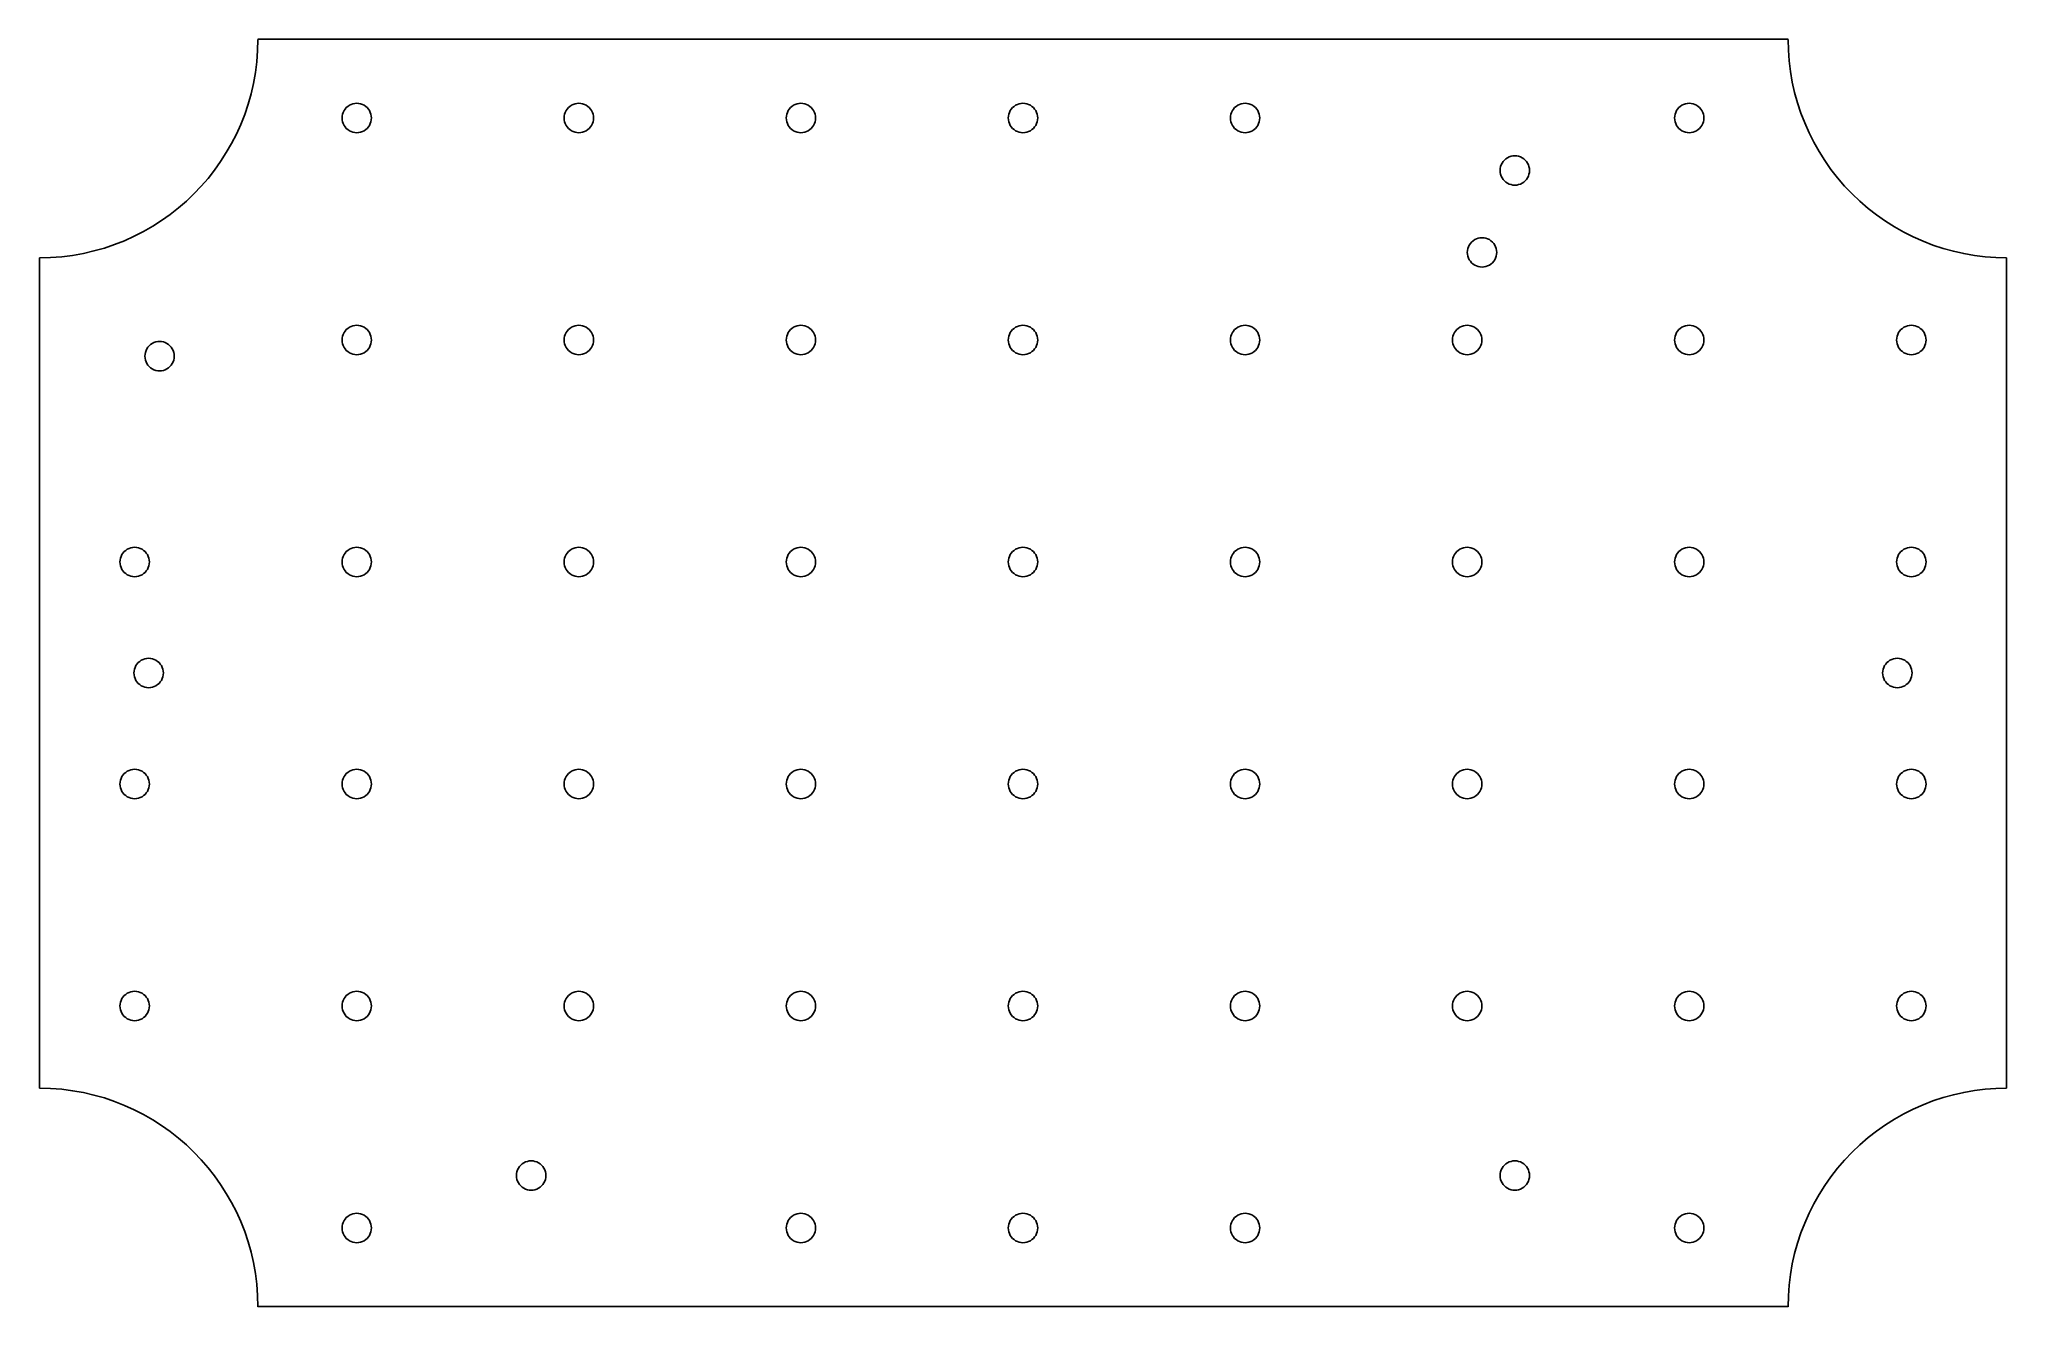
# Model space of a CAD drawing. Extents: x 13 to 193, y -119 to -3.
import ezdxf

# ---------------------------------------------------------------- set-up
doc = ezdxf.new("R2010")
doc.units = 0
doc.layers.get('0').update_dxf_attribs({"linetype": 'CONTINUOUS'})

msp = doc.modelspace()

# ---------------------------------------------------------------- linework, layer by layer
at = {"color": 7}
for points in [[(32.922525, -2.940946), (172.686014, -2.940946)], [(12.955586, -22.907884), (12.955586, -98.780219)], [(192.652953, -22.907884), (192.652953, -98.780219)], [(172.686014, -118.747157), (32.922525, -118.747157)]]:
    msp.add_lwpolyline(points, dxfattribs=at)
for points in [[(43.289254, -10.129026)], [(63.574962, -10.129026), (63.574962, -10.129026)], [(83.860671, -10.129026), (83.860671, -10.129026)], [(104.146379, -10.129026), (104.146379, -10.129026)], [(124.432088, -10.129026), (124.432088, -10.129026)], [(165.003504, -10.129026), (165.003504, -10.129026)], [(149.070086, -14.922005), (149.070086, -14.922005)], [(146.075426, -22.408656), (146.075426, -22.408656)], [(43.289254, -30.416005)], [(63.574962, -30.416005)], [(83.860671, -30.416005)], [(104.146379, -30.416005)], [(124.432088, -30.416005)], [(144.717796, -30.416005)], [(165.003504, -30.416005)], [(185.289203, -30.416005)], [(25.279386, -31.893015)], [(23.003546, -50.700441)], [(43.289254, -50.700441)], [(63.574962, -50.700441)], [(83.860671, -50.700441)], [(104.146379, -50.700441)], [(124.432088, -50.700441)], [(144.717796, -50.700441)], [(165.003504, -50.700441)], [(185.289203, -50.700441)], [(24.281166, -60.84393)], [(184.011583, -60.84393)], [(23.003546, -70.987419)], [(43.289254, -70.987419)], [(63.574962, -70.987419)], [(83.860671, -70.987419)], [(104.146379, -70.987419)], [(124.432088, -70.987419)], [(144.717796, -70.987419)], [(165.003504, -70.987419)], [(185.289203, -70.987419)], [(23.003546, -91.271863)], [(43.289254, -91.271863)], [(63.574962, -91.271863)], [(83.860671, -91.271863)], [(104.146379, -91.271863)], [(124.432088, -91.271863)], [(144.717796, -91.271863)], [(165.003504, -91.271863)], [(185.289203, -91.271863)], [(59.222673, -106.765861)], [(149.070086, -106.765861)], [(43.289254, -111.558841)], [(83.860671, -111.558841)], [(104.146379, -111.558841)], [(124.432088, -111.558841)], [(165.003504, -111.558841)]]:
    msp.add_lwpolyline(points, close=True, dxfattribs=at)
for points in [[(12.957105, -22.909316), (23.984199, -22.909316), (32.923424, -13.970091), (32.923424, -2.942997)], [(172.687655, -2.942997), (172.687655, -8.238394), (174.791243, -13.316906), (178.535654, -17.061317)], [(40.604776, -10.129026), (40.604776, -9.64949), (40.860605, -9.206381), (41.275895, -8.966613)], [(41.275895, -8.966613), (41.691185, -8.726846), (42.202844, -8.726846), (42.618134, -8.966613)], [(42.618134, -8.966613), (43.033425, -9.206381), (43.289254, -9.64949), (43.289254, -10.129026)], [(60.890484, -10.129026), (60.890484, -9.64949), (61.146313, -9.206381), (61.561604, -8.966613)], [(60.890484, -10.129026), (60.890484, -9.64949), (61.146313, -9.206381), (61.561604, -8.966613)], [(61.561604, -8.966613), (61.976894, -8.726846), (62.488552, -8.726846), (62.903843, -8.966613)], [(61.561604, -8.966613), (61.976894, -8.726846), (62.488552, -8.726846), (62.903843, -8.966613)], [(62.903843, -8.966613), (63.319133, -9.206381), (63.574962, -9.64949), (63.574962, -10.129026)], [(62.903843, -8.966613), (63.319133, -9.206381), (63.574962, -9.64949), (63.574962, -10.129026)], [(81.176192, -10.129026), (81.176192, -9.64949), (81.432022, -9.206381), (81.847312, -8.966613)], [(81.176192, -10.129026), (81.176192, -9.64949), (81.432022, -9.206381), (81.847312, -8.966613)], [(81.847312, -8.966613), (82.262602, -8.726846), (82.774261, -8.726846), (83.189551, -8.966613)], [(81.847312, -8.966613), (82.262602, -8.726846), (82.774261, -8.726846), (83.189551, -8.966613)], [(83.189551, -8.966613), (83.604841, -9.206381), (83.860671, -9.64949), (83.860671, -10.129026)], [(83.189551, -8.966613), (83.604841, -9.206381), (83.860671, -9.64949), (83.860671, -10.129026)], [(101.461901, -10.129026), (101.461901, -9.64949), (101.71773, -9.206381), (102.13302, -8.966613)], [(101.461901, -10.129026), (101.461901, -9.64949), (101.71773, -9.206381), (102.13302, -8.966613)], [(102.13302, -8.966613), (102.548311, -8.726846), (103.059969, -8.726846), (103.47526, -8.966613)], [(102.13302, -8.966613), (102.548311, -8.726846), (103.059969, -8.726846), (103.47526, -8.966613)], [(103.47526, -8.966613), (103.89055, -9.206381), (104.146379, -9.64949), (104.146379, -10.129026)], [(103.47526, -8.966613), (103.89055, -9.206381), (104.146379, -9.64949), (104.146379, -10.129026)], [(121.747609, -10.129026), (121.747609, -9.64949), (122.003439, -9.206381), (122.418729, -8.966613)], [(121.747609, -10.129026), (121.747609, -9.64949), (122.003439, -9.206381), (122.418729, -8.966613)], [(122.418729, -8.966613), (122.834019, -8.726846), (123.345678, -8.726846), (123.760968, -8.966613)], [(122.418729, -8.966613), (122.834019, -8.726846), (123.345678, -8.726846), (123.760968, -8.966613)], [(123.760968, -8.966613), (124.176258, -9.206381), (124.432088, -9.64949), (124.432088, -10.129026)], [(123.760968, -8.966613), (124.176258, -9.206381), (124.432088, -9.64949), (124.432088, -10.129026)], [(162.319026, -10.129026), (162.319026, -9.64949), (162.574855, -9.206381), (162.990146, -8.966613)], [(162.319026, -10.129026), (162.319026, -9.64949), (162.574855, -9.206381), (162.990146, -8.966613)], [(162.990146, -8.966613), (163.405436, -8.726846), (163.917095, -8.726846), (164.332385, -8.966613)], [(162.990146, -8.966613), (163.405436, -8.726846), (163.917095, -8.726846), (164.332385, -8.966613)], [(164.332385, -8.966613), (164.747675, -9.206381), (165.003504, -9.64949), (165.003504, -10.129026)], [(164.332385, -8.966613), (164.747675, -9.206381), (165.003504, -9.64949), (165.003504, -10.129026)], [(41.275895, -11.291438), (40.860605, -11.05167), (40.604776, -10.608561), (40.604776, -10.129026)], [(43.289254, -10.129026), (43.289254, -10.608561), (43.033425, -11.05167), (42.618134, -11.291438)], [(61.561604, -11.291438), (61.146313, -11.05167), (60.890484, -10.608561), (60.890484, -10.129026)], [(61.561604, -11.291438), (61.146313, -11.05167), (60.890484, -10.608561), (60.890484, -10.129026)], [(63.574962, -10.129026), (63.574962, -10.608561), (63.319133, -11.05167), (62.903843, -11.291438)], [(63.574962, -10.129026), (63.574962, -10.608561), (63.319133, -11.05167), (62.903843, -11.291438)], [(81.847312, -11.291438), (81.432022, -11.05167), (81.176192, -10.608561), (81.176192, -10.129026)], [(81.847312, -11.291438), (81.432022, -11.05167), (81.176192, -10.608561), (81.176192, -10.129026)], [(83.860671, -10.129026), (83.860671, -10.608561), (83.604841, -11.05167), (83.189551, -11.291438)], [(83.860671, -10.129026), (83.860671, -10.608561), (83.604841, -11.05167), (83.189551, -11.291438)], [(102.13302, -11.291438), (101.71773, -11.05167), (101.461901, -10.608561), (101.461901, -10.129026)], [(102.13302, -11.291438), (101.71773, -11.05167), (101.461901, -10.608561), (101.461901, -10.129026)], [(104.146379, -10.129026), (104.146379, -10.608561), (103.89055, -11.05167), (103.47526, -11.291438)], [(104.146379, -10.129026), (104.146379, -10.608561), (103.89055, -11.05167), (103.47526, -11.291438)], [(122.418729, -11.291438), (122.003439, -11.05167), (121.747609, -10.608561), (121.747609, -10.129026)], [(122.418729, -11.291438), (122.003439, -11.05167), (121.747609, -10.608561), (121.747609, -10.129026)], [(124.432088, -10.129026), (124.432088, -10.608561), (124.176258, -11.05167), (123.760968, -11.291438)], [(124.432088, -10.129026), (124.432088, -10.608561), (124.176258, -11.05167), (123.760968, -11.291438)], [(162.990146, -11.291438), (162.574855, -11.05167), (162.319026, -10.608561), (162.319026, -10.129026)], [(162.990146, -11.291438), (162.574855, -11.05167), (162.319026, -10.608561), (162.319026, -10.129026)], [(165.003504, -10.129026), (165.003504, -10.608561), (164.747675, -11.05167), (164.332385, -11.291438)], [(165.003504, -10.129026), (165.003504, -10.608561), (164.747675, -11.05167), (164.332385, -11.291438)], [(42.618134, -11.291438), (42.202844, -11.531206), (41.691185, -11.531206), (41.275895, -11.291438)], [(62.903843, -11.291438), (62.488552, -11.531206), (61.976894, -11.531206), (61.561604, -11.291438)], [(62.903843, -11.291438), (62.488552, -11.531206), (61.976894, -11.531206), (61.561604, -11.291438)], [(83.189551, -11.291438), (82.774261, -11.531206), (82.262602, -11.531206), (81.847312, -11.291438)], [(83.189551, -11.291438), (82.774261, -11.531206), (82.262602, -11.531206), (81.847312, -11.291438)], [(103.47526, -11.291438), (103.059969, -11.531206), (102.548311, -11.531206), (102.13302, -11.291438)], [(103.47526, -11.291438), (103.059969, -11.531206), (102.548311, -11.531206), (102.13302, -11.291438)], [(123.760968, -11.291438), (123.345678, -11.531206), (122.834019, -11.531206), (122.418729, -11.291438)], [(123.760968, -11.291438), (123.345678, -11.531206), (122.834019, -11.531206), (122.418729, -11.291438)], [(164.332385, -11.291438), (163.917095, -11.531206), (163.405436, -11.531206), (162.990146, -11.291438)], [(164.332385, -11.291438), (163.917095, -11.531206), (163.405436, -11.531206), (162.990146, -11.291438)], [(146.385607, -14.922005), (146.385607, -14.44247), (146.641437, -13.999361), (147.056727, -13.759593)], [(146.385607, -14.922005), (146.385607, -14.44247), (146.641437, -13.999361), (147.056727, -13.759593)], [(147.056727, -13.759593), (147.472017, -13.519825), (147.983676, -13.519825), (148.398966, -13.759593)], [(147.056727, -13.759593), (147.472017, -13.519825), (147.983676, -13.519825), (148.398966, -13.759593)], [(148.398966, -13.759593), (148.814256, -13.999361), (149.070086, -14.44247), (149.070086, -14.922005)], [(148.398966, -13.759593), (148.814256, -13.999361), (149.070086, -14.44247), (149.070086, -14.922005)], [(147.056727, -16.084418), (146.641437, -15.84465), (146.385607, -15.401541), (146.385607, -14.922005)], [(147.056727, -16.084418), (146.641437, -15.84465), (146.385607, -15.401541), (146.385607, -14.922005)], [(148.398966, -16.084418), (147.983676, -16.324185), (147.472017, -16.324185), (147.056727, -16.084418)], [(148.398966, -16.084418), (147.983676, -16.324185), (147.472017, -16.324185), (147.056727, -16.084418)], [(149.070086, -14.922005), (149.070086, -15.401541), (148.814256, -15.84465), (148.398966, -16.084418)], [(149.070086, -14.922005), (149.070086, -15.401541), (148.814256, -15.84465), (148.398966, -16.084418)], [(178.535654, -17.061317), (182.280065, -20.805728), (187.358577, -22.909316), (192.653974, -22.909316)], [(143.390948, -22.408656), (143.390948, -21.92912), (143.646777, -21.486011), (144.062067, -21.246244)], [(143.390948, -22.408656), (143.390948, -21.92912), (143.646777, -21.486011), (144.062067, -21.246244)], [(144.062067, -21.246244), (144.477357, -21.006476), (144.989016, -21.006476), (145.404306, -21.246244)], [(144.062067, -21.246244), (144.477357, -21.006476), (144.989016, -21.006476), (145.404306, -21.246244)], [(145.404306, -21.246244), (145.819597, -21.486011), (146.075426, -21.92912), (146.075426, -22.408656)], [(145.404306, -21.246244), (145.819597, -21.486011), (146.075426, -21.92912), (146.075426, -22.408656)], [(144.062067, -23.571068), (143.646777, -23.3313), (143.390948, -22.888191), (143.390948, -22.408656)], [(144.062067, -23.571068), (143.646777, -23.3313), (143.390948, -22.888191), (143.390948, -22.408656)], [(146.075426, -22.408656), (146.075426, -22.888191), (145.819597, -23.3313), (145.404306, -23.571068)], [(146.075426, -22.408656), (146.075426, -22.888191), (145.819597, -23.3313), (145.404306, -23.571068)], [(145.404306, -23.571068), (144.989016, -23.810836), (144.477357, -23.810836), (144.062067, -23.571068)], [(145.404306, -23.571068), (144.989016, -23.810836), (144.477357, -23.810836), (144.062067, -23.571068)], [(23.266027, -30.730602), (23.681317, -30.490835), (24.192976, -30.490835), (24.608266, -30.730602)], [(40.604776, -30.416005), (40.604776, -29.936469), (40.860605, -29.49336), (41.275895, -29.253592)], [(41.275895, -31.578417), (40.860605, -31.338649), (40.604776, -30.89554), (40.604776, -30.416005)], [(41.275895, -29.253592), (41.691185, -29.013825), (42.202844, -29.013825), (42.618134, -29.253592)], [(42.618134, -29.253592), (43.033425, -29.49336), (43.289254, -29.936469), (43.289254, -30.416005)], [(43.289254, -30.416005), (43.289254, -30.89554), (43.033425, -31.338649), (42.618134, -31.578417)], [(60.890484, -30.416005), (60.890484, -29.936469), (61.146313, -29.49336), (61.561604, -29.253592)], [(61.561604, -31.578417), (61.146313, -31.338649), (60.890484, -30.89554), (60.890484, -30.416005)], [(61.561604, -29.253592), (61.976894, -29.013825), (62.488552, -29.013825), (62.903843, -29.253592)], [(62.903843, -29.253592), (63.319133, -29.49336), (63.574962, -29.936469), (63.574962, -30.416005)], [(63.574962, -30.416005), (63.574962, -30.89554), (63.319133, -31.338649), (62.903843, -31.578417)], [(81.176192, -30.416005), (81.176192, -29.936469), (81.432022, -29.49336), (81.847312, -29.253592)], [(81.847312, -31.578417), (81.432022, -31.338649), (81.176192, -30.89554), (81.176192, -30.416005)], [(81.847312, -29.253592), (82.262602, -29.013825), (82.774261, -29.013825), (83.189551, -29.253592)], [(83.189551, -29.253592), (83.604841, -29.49336), (83.860671, -29.936469), (83.860671, -30.416005)], [(83.860671, -30.416005), (83.860671, -30.89554), (83.604841, -31.338649), (83.189551, -31.578417)], [(101.461901, -30.416005), (101.461901, -29.936469), (101.71773, -29.49336), (102.13302, -29.253592)], [(102.13302, -31.578417), (101.71773, -31.338649), (101.461901, -30.89554), (101.461901, -30.416005)], [(102.13302, -29.253592), (102.548311, -29.013825), (103.059969, -29.013825), (103.47526, -29.253592)], [(103.47526, -29.253592), (103.89055, -29.49336), (104.146379, -29.936469), (104.146379, -30.416005)], [(104.146379, -30.416005), (104.146379, -30.89554), (103.89055, -31.338649), (103.47526, -31.578417)], [(121.747609, -30.416005), (121.747609, -29.936469), (122.003439, -29.49336), (122.418729, -29.253592)], [(122.418729, -31.578417), (122.003439, -31.338649), (121.747609, -30.89554), (121.747609, -30.416005)], [(122.418729, -29.253592), (122.834019, -29.013825), (123.345678, -29.013825), (123.760968, -29.253592)], [(123.760968, -29.253592), (124.176258, -29.49336), (124.432088, -29.936469), (124.432088, -30.416005)], [(124.432088, -30.416005), (124.432088, -30.89554), (124.176258, -31.338649), (123.760968, -31.578417)], [(142.033318, -30.416005), (142.033318, -29.936469), (142.289147, -29.49336), (142.704437, -29.253592)], [(142.704437, -31.578417), (142.289147, -31.338649), (142.033318, -30.89554), (142.033318, -30.416005)], [(142.704437, -29.253592), (143.119728, -29.013825), (143.631386, -29.013825), (144.046676, -29.253592)], [(144.046676, -29.253592), (144.461967, -29.49336), (144.717796, -29.936469), (144.717796, -30.416005)], [(144.717796, -30.416005), (144.717796, -30.89554), (144.461967, -31.338649), (144.046676, -31.578417)], [(162.319026, -30.416005), (162.319026, -29.936469), (162.574855, -29.49336), (162.990146, -29.253592)], [(162.990146, -31.578417), (162.574855, -31.338649), (162.319026, -30.89554), (162.319026, -30.416005)], [(162.990146, -29.253592), (163.405436, -29.013825), (163.917095, -29.013825), (164.332385, -29.253592)], [(164.332385, -29.253592), (164.747675, -29.49336), (165.003504, -29.936469), (165.003504, -30.416005)], [(165.003504, -30.416005), (165.003504, -30.89554), (164.747675, -31.338649), (164.332385, -31.578417)], [(182.604724, -30.416005), (182.604724, -29.936469), (182.860554, -29.49336), (183.275844, -29.253592)], [(183.275844, -31.578417), (182.860554, -31.338649), (182.604724, -30.89554), (182.604724, -30.416005)], [(183.275844, -29.253592), (183.691134, -29.013825), (184.202793, -29.013825), (184.618083, -29.253592)], [(184.618083, -29.253592), (185.033373, -29.49336), (185.289203, -29.936469), (185.289203, -30.416005)], [(185.289203, -30.416005), (185.289203, -30.89554), (185.033373, -31.338649), (184.618083, -31.578417)], [(22.594907, -31.893015), (22.594907, -31.413479), (22.850737, -30.97037), (23.266027, -30.730602)], [(23.266027, -33.055427), (22.850737, -32.815659), (22.594907, -32.37255), (22.594907, -31.893015)], [(24.608266, -30.730602), (25.023556, -30.97037), (25.279386, -31.413479), (25.279386, -31.893015)], [(25.279386, -31.893015), (25.279386, -32.37255), (25.023556, -32.815659), (24.608266, -33.055427)], [(42.618134, -31.578417), (42.202844, -31.818185), (41.691185, -31.818185), (41.275895, -31.578417)], [(62.903843, -31.578417), (62.488552, -31.818185), (61.976894, -31.818185), (61.561604, -31.578417)], [(83.189551, -31.578417), (82.774261, -31.818185), (82.262602, -31.818185), (81.847312, -31.578417)], [(103.47526, -31.578417), (103.059969, -31.818185), (102.548311, -31.818185), (102.13302, -31.578417)], [(123.760968, -31.578417), (123.345678, -31.818185), (122.834019, -31.818185), (122.418729, -31.578417)], [(144.046676, -31.578417), (143.631386, -31.818185), (143.119728, -31.818185), (142.704437, -31.578417)], [(164.332385, -31.578417), (163.917095, -31.818185), (163.405436, -31.818185), (162.990146, -31.578417)], [(184.618083, -31.578417), (184.202793, -31.818185), (183.691134, -31.818185), (183.275844, -31.578417)], [(24.608266, -33.055427), (24.192976, -33.295195), (23.681317, -33.295195), (23.266027, -33.055427)], [(20.319068, -50.700441), (20.319068, -50.220905), (20.574897, -49.777796), (20.990187, -49.538028)], [(20.990187, -49.538028), (21.405477, -49.298261), (21.917136, -49.298261), (22.332426, -49.538028)], [(22.332426, -49.538028), (22.747717, -49.777796), (23.003546, -50.220905), (23.003546, -50.700441)], [(40.604776, -50.700441), (40.604776, -50.220905), (40.860605, -49.777796), (41.275895, -49.538028)], [(41.275895, -49.538028), (41.691185, -49.298261), (42.202844, -49.298261), (42.618134, -49.538028)], [(42.618134, -49.538028), (43.033425, -49.777796), (43.289254, -50.220905), (43.289254, -50.700441)], [(60.890484, -50.700441), (60.890484, -50.220905), (61.146313, -49.777796), (61.561604, -49.538028)], [(61.561604, -49.538028), (61.976894, -49.298261), (62.488552, -49.298261), (62.903843, -49.538028)], [(62.903843, -49.538028), (63.319133, -49.777796), (63.574962, -50.220905), (63.574962, -50.700441)], [(81.176192, -50.700441), (81.176192, -50.220905), (81.432022, -49.777796), (81.847312, -49.538028)], [(81.847312, -49.538028), (82.262602, -49.298261), (82.774261, -49.298261), (83.189551, -49.538028)], [(83.189551, -49.538028), (83.604841, -49.777796), (83.860671, -50.220905), (83.860671, -50.700441)], [(101.461901, -50.700441), (101.461901, -50.220905), (101.71773, -49.777796), (102.13302, -49.538028)], [(102.13302, -49.538028), (102.548311, -49.298261), (103.059969, -49.298261), (103.47526, -49.538028)], [(103.47526, -49.538028), (103.89055, -49.777796), (104.146379, -50.220905), (104.146379, -50.700441)], [(121.747609, -50.700441), (121.747609, -50.220905), (122.003439, -49.777796), (122.418729, -49.538028)], [(122.418729, -49.538028), (122.834019, -49.298261), (123.345678, -49.298261), (123.760968, -49.538028)], [(123.760968, -49.538028), (124.176258, -49.777796), (124.432088, -50.220905), (124.432088, -50.700441)], [(142.033318, -50.700441), (142.033318, -50.220905), (142.289147, -49.777796), (142.704437, -49.538028)], [(142.704437, -49.538028), (143.119728, -49.298261), (143.631386, -49.298261), (144.046676, -49.538028)], [(144.046676, -49.538028), (144.461967, -49.777796), (144.717796, -50.220905), (144.717796, -50.700441)], [(162.319026, -50.700441), (162.319026, -50.220905), (162.574855, -49.777796), (162.990146, -49.538028)], [(162.990146, -49.538028), (163.405436, -49.298261), (163.917095, -49.298261), (164.332385, -49.538028)], [(164.332385, -49.538028), (164.747675, -49.777796), (165.003504, -50.220905), (165.003504, -50.700441)], [(182.604724, -50.700441), (182.604724, -50.220905), (182.860554, -49.777796), (183.275844, -49.538028)], [(183.275844, -49.538028), (183.691134, -49.298261), (184.202793, -49.298261), (184.618083, -49.538028)], [(184.618083, -49.538028), (185.033373, -49.777796), (185.289203, -50.220905), (185.289203, -50.700441)], [(20.990187, -51.862853), (20.574897, -51.623085), (20.319068, -51.179976), (20.319068, -50.700441)], [(22.332426, -51.862853), (21.917136, -52.102621), (21.405477, -52.102621), (20.990187, -51.862853)], [(23.003546, -50.700441), (23.003546, -51.179976), (22.747717, -51.623085), (22.332426, -51.862853)], [(41.275895, -51.862853), (40.860605, -51.623085), (40.604776, -51.179976), (40.604776, -50.700441)], [(42.618134, -51.862853), (42.202844, -52.102621), (41.691185, -52.102621), (41.275895, -51.862853)], [(43.289254, -50.700441), (43.289254, -51.179976), (43.033425, -51.623085), (42.618134, -51.862853)], [(61.561604, -51.862853), (61.146313, -51.623085), (60.890484, -51.179976), (60.890484, -50.700441)], [(62.903843, -51.862853), (62.488552, -52.102621), (61.976894, -52.102621), (61.561604, -51.862853)], [(63.574962, -50.700441), (63.574962, -51.179976), (63.319133, -51.623085), (62.903843, -51.862853)], [(81.847312, -51.862853), (81.432022, -51.623085), (81.176192, -51.179976), (81.176192, -50.700441)], [(83.189551, -51.862853), (82.774261, -52.102621), (82.262602, -52.102621), (81.847312, -51.862853)], [(83.860671, -50.700441), (83.860671, -51.179976), (83.604841, -51.623085), (83.189551, -51.862853)], [(102.13302, -51.862853), (101.71773, -51.623085), (101.461901, -51.179976), (101.461901, -50.700441)], [(103.47526, -51.862853), (103.059969, -52.102621), (102.548311, -52.102621), (102.13302, -51.862853)], [(104.146379, -50.700441), (104.146379, -51.179976), (103.89055, -51.623085), (103.47526, -51.862853)], [(122.418729, -51.862853), (122.003439, -51.623085), (121.747609, -51.179976), (121.747609, -50.700441)], [(123.760968, -51.862853), (123.345678, -52.102621), (122.834019, -52.102621), (122.418729, -51.862853)], [(124.432088, -50.700441), (124.432088, -51.179976), (124.176258, -51.623085), (123.760968, -51.862853)], [(142.704437, -51.862853), (142.289147, -51.623085), (142.033318, -51.179976), (142.033318, -50.700441)], [(144.046676, -51.862853), (143.631386, -52.102621), (143.119728, -52.102621), (142.704437, -51.862853)], [(144.717796, -50.700441), (144.717796, -51.179976), (144.461967, -51.623085), (144.046676, -51.862853)], [(162.990146, -51.862853), (162.574855, -51.623085), (162.319026, -51.179976), (162.319026, -50.700441)], [(164.332385, -51.862853), (163.917095, -52.102621), (163.405436, -52.102621), (162.990146, -51.862853)], [(165.003504, -50.700441), (165.003504, -51.179976), (164.747675, -51.623085), (164.332385, -51.862853)], [(183.275844, -51.862853), (182.860554, -51.623085), (182.604724, -51.179976), (182.604724, -50.700441)], [(184.618083, -51.862853), (184.202793, -52.102621), (183.691134, -52.102621), (183.275844, -51.862853)], [(185.289203, -50.700441), (185.289203, -51.179976), (185.033373, -51.623085), (184.618083, -51.862853)], [(21.596687, -60.84393), (21.596687, -60.364394), (21.852517, -59.921285), (22.267807, -59.681517)], [(22.267807, -62.006342), (21.852517, -61.766574), (21.596687, -61.323465), (21.596687, -60.84393)], [(22.267807, -59.681517), (22.683097, -59.44175), (23.194756, -59.44175), (23.610046, -59.681517)], [(23.610046, -59.681517), (24.025337, -59.921285), (24.281166, -60.364394), (24.281166, -60.84393)], [(24.281166, -60.84393), (24.281166, -61.323465), (24.025337, -61.766574), (23.610046, -62.006342)], [(181.327104, -60.84393), (181.327104, -60.364394), (181.582934, -59.921285), (181.998224, -59.681517)], [(181.998224, -62.006342), (181.582934, -61.766574), (181.327104, -61.323465), (181.327104, -60.84393)], [(181.998224, -59.681517), (182.413514, -59.44175), (182.925173, -59.44175), (183.340463, -59.681517)], [(183.340463, -59.681517), (183.755753, -59.921285), (184.011583, -60.364394), (184.011583, -60.84393)], [(184.011583, -60.84393), (184.011583, -61.323465), (183.755753, -61.766574), (183.340463, -62.006342)], [(23.610046, -62.006342), (23.194756, -62.24611), (22.683097, -62.24611), (22.267807, -62.006342)], [(183.340463, -62.006342), (182.925173, -62.24611), (182.413514, -62.24611), (181.998224, -62.006342)], [(20.319068, -70.987419), (20.319068, -70.507884), (20.574897, -70.064774), (20.990187, -69.825007)], [(20.990187, -69.825007), (21.405477, -69.585239), (21.917136, -69.585239), (22.332426, -69.825007)], [(22.332426, -69.825007), (22.747717, -70.064774), (23.003546, -70.507884), (23.003546, -70.987419)], [(40.604776, -70.987419), (40.604776, -70.507884), (40.860605, -70.064774), (41.275895, -69.825007)], [(41.275895, -69.825007), (41.691185, -69.585239), (42.202844, -69.585239), (42.618134, -69.825007)], [(42.618134, -69.825007), (43.033425, -70.064774), (43.289254, -70.507884), (43.289254, -70.987419)], [(60.890484, -70.987419), (60.890484, -70.507884), (61.146313, -70.064774), (61.561604, -69.825007)], [(61.561604, -69.825007), (61.976894, -69.585239), (62.488552, -69.585239), (62.903843, -69.825007)], [(62.903843, -69.825007), (63.319133, -70.064774), (63.574962, -70.507884), (63.574962, -70.987419)], [(81.176192, -70.987419), (81.176192, -70.507884), (81.432022, -70.064774), (81.847312, -69.825007)], [(81.847312, -69.825007), (82.262602, -69.585239), (82.774261, -69.585239), (83.189551, -69.825007)], [(83.189551, -69.825007), (83.604841, -70.064774), (83.860671, -70.507884), (83.860671, -70.987419)], [(101.461901, -70.987419), (101.461901, -70.507884), (101.71773, -70.064774), (102.13302, -69.825007)], [(102.13302, -69.825007), (102.548311, -69.585239), (103.059969, -69.585239), (103.47526, -69.825007)], [(103.47526, -69.825007), (103.89055, -70.064774), (104.146379, -70.507884), (104.146379, -70.987419)], [(121.747609, -70.987419), (121.747609, -70.507884), (122.003439, -70.064774), (122.418729, -69.825007)], [(122.418729, -69.825007), (122.834019, -69.585239), (123.345678, -69.585239), (123.760968, -69.825007)], [(123.760968, -69.825007), (124.176258, -70.064774), (124.432088, -70.507884), (124.432088, -70.987419)], [(142.033318, -70.987419), (142.033318, -70.507884), (142.289147, -70.064774), (142.704437, -69.825007)], [(142.704437, -69.825007), (143.119728, -69.585239), (143.631386, -69.585239), (144.046676, -69.825007)], [(144.046676, -69.825007), (144.461967, -70.064774), (144.717796, -70.507884), (144.717796, -70.987419)], [(162.319026, -70.987419), (162.319026, -70.507884), (162.574855, -70.064774), (162.990146, -69.825007)], [(162.990146, -69.825007), (163.405436, -69.585239), (163.917095, -69.585239), (164.332385, -69.825007)], [(164.332385, -69.825007), (164.747675, -70.064774), (165.003504, -70.507884), (165.003504, -70.987419)], [(182.604724, -70.987419), (182.604724, -70.507884), (182.860554, -70.064774), (183.275844, -69.825007)], [(183.275844, -69.825007), (183.691134, -69.585239), (184.202793, -69.585239), (184.618083, -69.825007)], [(184.618083, -69.825007), (185.033373, -70.064774), (185.289203, -70.507884), (185.289203, -70.987419)], [(20.990187, -72.149831), (20.574897, -71.910064), (20.319068, -71.466955), (20.319068, -70.987419)], [(23.003546, -70.987419), (23.003546, -71.466955), (22.747717, -71.910064), (22.332426, -72.149831)], [(41.275895, -72.149831), (40.860605, -71.910064), (40.604776, -71.466955), (40.604776, -70.987419)], [(43.289254, -70.987419), (43.289254, -71.466955), (43.033425, -71.910064), (42.618134, -72.149831)], [(61.561604, -72.149831), (61.146313, -71.910064), (60.890484, -71.466955), (60.890484, -70.987419)], [(63.574962, -70.987419), (63.574962, -71.466955), (63.319133, -71.910064), (62.903843, -72.149831)], [(81.847312, -72.149831), (81.432022, -71.910064), (81.176192, -71.466955), (81.176192, -70.987419)], [(83.860671, -70.987419), (83.860671, -71.466955), (83.604841, -71.910064), (83.189551, -72.149831)], [(102.13302, -72.149831), (101.71773, -71.910064), (101.461901, -71.466955), (101.461901, -70.987419)], [(104.146379, -70.987419), (104.146379, -71.466955), (103.89055, -71.910064), (103.47526, -72.149831)], [(122.418729, -72.149831), (122.003439, -71.910064), (121.747609, -71.466955), (121.747609, -70.987419)], [(124.432088, -70.987419), (124.432088, -71.466955), (124.176258, -71.910064), (123.760968, -72.149831)], [(142.704437, -72.149831), (142.289147, -71.910064), (142.033318, -71.466955), (142.033318, -70.987419)], [(144.717796, -70.987419), (144.717796, -71.466955), (144.461967, -71.910064), (144.046676, -72.149831)], [(162.990146, -72.149831), (162.574855, -71.910064), (162.319026, -71.466955), (162.319026, -70.987419)], [(165.003504, -70.987419), (165.003504, -71.466955), (164.747675, -71.910064), (164.332385, -72.149831)], [(183.275844, -72.149831), (182.860554, -71.910064), (182.604724, -71.466955), (182.604724, -70.987419)], [(185.289203, -70.987419), (185.289203, -71.466955), (185.033373, -71.910064), (184.618083, -72.149831)], [(22.332426, -72.149831), (21.917136, -72.389599), (21.405477, -72.389599), (20.990187, -72.149831)], [(42.618134, -72.149831), (42.202844, -72.389599), (41.691185, -72.389599), (41.275895, -72.149831)], [(62.903843, -72.149831), (62.488552, -72.389599), (61.976894, -72.389599), (61.561604, -72.149831)], [(83.189551, -72.149831), (82.774261, -72.389599), (82.262602, -72.389599), (81.847312, -72.149831)], [(103.47526, -72.149831), (103.059969, -72.389599), (102.548311, -72.389599), (102.13302, -72.149831)], [(123.760968, -72.149831), (123.345678, -72.389599), (122.834019, -72.389599), (122.418729, -72.149831)], [(144.046676, -72.149831), (143.631386, -72.389599), (143.119728, -72.389599), (142.704437, -72.149831)], [(164.332385, -72.149831), (163.917095, -72.389599), (163.405436, -72.389599), (162.990146, -72.149831)], [(184.618083, -72.149831), (184.202793, -72.389599), (183.691134, -72.389599), (183.275844, -72.149831)], [(20.319068, -91.271863), (20.319068, -90.792327), (20.574897, -90.349218), (20.990187, -90.10945)], [(20.990187, -92.434275), (20.574897, -92.194507), (20.319068, -91.751398), (20.319068, -91.271863)], [(20.990187, -90.10945), (21.405477, -89.869682), (21.917136, -89.869682), (22.332426, -90.10945)], [(22.332426, -90.10945), (22.747717, -90.349218), (23.003546, -90.792327), (23.003546, -91.271863)], [(23.003546, -91.271863), (23.003546, -91.751398), (22.747717, -92.194507), (22.332426, -92.434275)], [(40.604776, -91.271863), (40.604776, -90.792327), (40.860605, -90.349218), (41.275895, -90.10945)], [(41.275895, -92.434275), (40.860605, -92.194507), (40.604776, -91.751398), (40.604776, -91.271863)], [(41.275895, -90.10945), (41.691185, -89.869682), (42.202844, -89.869682), (42.618134, -90.10945)], [(42.618134, -90.10945), (43.033425, -90.349218), (43.289254, -90.792327), (43.289254, -91.271863)], [(43.289254, -91.271863), (43.289254, -91.751398), (43.033425, -92.194507), (42.618134, -92.434275)], [(60.890484, -91.271863), (60.890484, -90.792327), (61.146313, -90.349218), (61.561604, -90.10945)], [(61.561604, -92.434275), (61.146313, -92.194507), (60.890484, -91.751398), (60.890484, -91.271863)], [(61.561604, -90.10945), (61.976894, -89.869682), (62.488552, -89.869682), (62.903843, -90.10945)], [(62.903843, -90.10945), (63.319133, -90.349218), (63.574962, -90.792327), (63.574962, -91.271863)], [(63.574962, -91.271863), (63.574962, -91.751398), (63.319133, -92.194507), (62.903843, -92.434275)], [(81.176192, -91.271863), (81.176192, -90.792327), (81.432022, -90.349218), (81.847312, -90.10945)], [(81.847312, -92.434275), (81.432022, -92.194507), (81.176192, -91.751398), (81.176192, -91.271863)], [(81.847312, -90.10945), (82.262602, -89.869682), (82.774261, -89.869682), (83.189551, -90.10945)], [(83.189551, -90.10945), (83.604841, -90.349218), (83.860671, -90.792327), (83.860671, -91.271863)], [(83.860671, -91.271863), (83.860671, -91.751398), (83.604841, -92.194507), (83.189551, -92.434275)], [(101.461901, -91.271863), (101.461901, -90.792327), (101.71773, -90.349218), (102.13302, -90.10945)], [(102.13302, -92.434275), (101.71773, -92.194507), (101.461901, -91.751398), (101.461901, -91.271863)], [(102.13302, -90.10945), (102.548311, -89.869682), (103.059969, -89.869682), (103.47526, -90.10945)], [(103.47526, -90.10945), (103.89055, -90.349218), (104.146379, -90.792327), (104.146379, -91.271863)], [(104.146379, -91.271863), (104.146379, -91.751398), (103.89055, -92.194507), (103.47526, -92.434275)], [(121.747609, -91.271863), (121.747609, -90.792327), (122.003439, -90.349218), (122.418729, -90.10945)], [(122.418729, -92.434275), (122.003439, -92.194507), (121.747609, -91.751398), (121.747609, -91.271863)], [(122.418729, -90.10945), (122.834019, -89.869682), (123.345678, -89.869682), (123.760968, -90.10945)], [(123.760968, -90.10945), (124.176258, -90.349218), (124.432088, -90.792327), (124.432088, -91.271863)], [(124.432088, -91.271863), (124.432088, -91.751398), (124.176258, -92.194507), (123.760968, -92.434275)], [(142.033318, -91.271863), (142.033318, -90.792327), (142.289147, -90.349218), (142.704437, -90.10945)], [(142.704437, -92.434275), (142.289147, -92.194507), (142.033318, -91.751398), (142.033318, -91.271863)], [(142.704437, -90.10945), (143.119728, -89.869682), (143.631386, -89.869682), (144.046676, -90.10945)], [(144.046676, -90.10945), (144.461967, -90.349218), (144.717796, -90.792327), (144.717796, -91.271863)], [(144.717796, -91.271863), (144.717796, -91.751398), (144.461967, -92.194507), (144.046676, -92.434275)], [(162.319026, -91.271863), (162.319026, -90.792327), (162.574855, -90.349218), (162.990146, -90.10945)], [(162.990146, -92.434275), (162.574855, -92.194507), (162.319026, -91.751398), (162.319026, -91.271863)], [(162.990146, -90.10945), (163.405436, -89.869682), (163.917095, -89.869682), (164.332385, -90.10945)], [(164.332385, -90.10945), (164.747675, -90.349218), (165.003504, -90.792327), (165.003504, -91.271863)], [(165.003504, -91.271863), (165.003504, -91.751398), (164.747675, -92.194507), (164.332385, -92.434275)], [(182.604724, -91.271863), (182.604724, -90.792327), (182.860554, -90.349218), (183.275844, -90.10945)], [(183.275844, -92.434275), (182.860554, -92.194507), (182.604724, -91.751398), (182.604724, -91.271863)], [(183.275844, -90.10945), (183.691134, -89.869682), (184.202793, -89.869682), (184.618083, -90.10945)], [(184.618083, -90.10945), (185.033373, -90.349218), (185.289203, -90.792327), (185.289203, -91.271863)], [(185.289203, -91.271863), (185.289203, -91.751398), (185.033373, -92.194507), (184.618083, -92.434275)], [(22.332426, -92.434275), (21.917136, -92.674043), (21.405477, -92.674043), (20.990187, -92.434275)], [(42.618134, -92.434275), (42.202844, -92.674043), (41.691185, -92.674043), (41.275895, -92.434275)], [(62.903843, -92.434275), (62.488552, -92.674043), (61.976894, -92.674043), (61.561604, -92.434275)], [(83.189551, -92.434275), (82.774261, -92.674043), (82.262602, -92.674043), (81.847312, -92.434275)], [(103.47526, -92.434275), (103.059969, -92.674043), (102.548311, -92.674043), (102.13302, -92.434275)], [(123.760968, -92.434275), (123.345678, -92.674043), (122.834019, -92.674043), (122.418729, -92.434275)], [(144.046676, -92.434275), (143.631386, -92.674043), (143.119728, -92.674043), (142.704437, -92.434275)], [(164.332385, -92.434275), (163.917095, -92.674043), (163.405436, -92.674043), (162.990146, -92.434275)], [(184.618083, -92.434275), (184.202793, -92.674043), (183.691134, -92.674043), (183.275844, -92.434275)], [(32.923424, -118.747645), (32.923424, -107.720551), (23.984199, -98.781326), (12.957105, -98.781326)], [(192.653974, -98.781326), (187.358577, -98.781326), (182.280065, -100.884914), (178.535654, -104.629325)], [(56.538194, -106.765861), (56.538194, -106.286326), (56.794024, -105.843217), (57.209314, -105.603449)], [(57.209314, -105.603449), (57.624604, -105.363681), (58.136263, -105.363681), (58.551553, -105.603449)], [(58.551553, -105.603449), (58.966843, -105.843217), (59.222673, -106.286326), (59.222673, -106.765861)], [(146.385607, -106.765861), (146.385607, -106.286326), (146.641437, -105.843217), (147.056727, -105.603449)], [(147.056727, -105.603449), (147.472017, -105.363681), (147.983676, -105.363681), (148.398966, -105.603449)], [(148.398966, -105.603449), (148.814256, -105.843217), (149.070086, -106.286326), (149.070086, -106.765861)], [(178.535654, -104.629325), (174.791243, -108.373736), (172.687655, -113.452248), (172.687655, -118.747645)], [(57.209314, -107.928274), (56.794024, -107.688506), (56.538194, -107.245397), (56.538194, -106.765861)], [(59.222673, -106.765861), (59.222673, -107.245397), (58.966843, -107.688506), (58.551553, -107.928274)], [(147.056727, -107.928274), (146.641437, -107.688506), (146.385607, -107.245397), (146.385607, -106.765861)], [(149.070086, -106.765861), (149.070086, -107.245397), (148.814256, -107.688506), (148.398966, -107.928274)], [(58.551553, -107.928274), (58.136263, -108.168041), (57.624604, -108.168041), (57.209314, -107.928274)], [(148.398966, -107.928274), (147.983676, -108.168041), (147.472017, -108.168041), (147.056727, -107.928274)], [(40.604776, -111.558841), (40.604776, -111.079305), (40.860605, -110.636196), (41.275895, -110.396429)], [(41.275895, -110.396429), (41.691185, -110.156661), (42.202844, -110.156661), (42.618134, -110.396429)], [(42.618134, -110.396429), (43.033425, -110.636196), (43.289254, -111.079305), (43.289254, -111.558841)], [(81.176192, -111.558841), (81.176192, -111.079305), (81.432022, -110.636196), (81.847312, -110.396429)], [(81.847312, -110.396429), (82.262602, -110.156661), (82.774261, -110.156661), (83.189551, -110.396429)], [(83.189551, -110.396429), (83.604841, -110.636196), (83.860671, -111.079305), (83.860671, -111.558841)], [(101.461901, -111.558841), (101.461901, -111.079305), (101.71773, -110.636196), (102.13302, -110.396429)], [(102.13302, -110.396429), (102.548311, -110.156661), (103.059969, -110.156661), (103.47526, -110.396429)], [(103.47526, -110.396429), (103.89055, -110.636196), (104.146379, -111.079305), (104.146379, -111.558841)], [(121.747609, -111.558841), (121.747609, -111.079305), (122.003439, -110.636196), (122.418729, -110.396429)], [(122.418729, -110.396429), (122.834019, -110.156661), (123.345678, -110.156661), (123.760968, -110.396429)], [(123.760968, -110.396429), (124.176258, -110.636196), (124.432088, -111.079305), (124.432088, -111.558841)], [(162.319026, -111.558841), (162.319026, -111.079305), (162.574855, -110.636196), (162.990146, -110.396429)], [(162.990146, -110.396429), (163.405436, -110.156661), (163.917095, -110.156661), (164.332385, -110.396429)], [(164.332385, -110.396429), (164.747675, -110.636196), (165.003504, -111.079305), (165.003504, -111.558841)], [(41.275895, -112.721253), (40.860605, -112.481486), (40.604776, -112.038376), (40.604776, -111.558841)], [(42.618134, -112.721253), (42.202844, -112.961021), (41.691185, -112.961021), (41.275895, -112.721253)], [(43.289254, -111.558841), (43.289254, -112.038376), (43.033425, -112.481486), (42.618134, -112.721253)], [(81.847312, -112.721253), (81.432022, -112.481486), (81.176192, -112.038376), (81.176192, -111.558841)], [(83.189551, -112.721253), (82.774261, -112.961021), (82.262602, -112.961021), (81.847312, -112.721253)], [(83.860671, -111.558841), (83.860671, -112.038376), (83.604841, -112.481486), (83.189551, -112.721253)], [(102.13302, -112.721253), (101.71773, -112.481486), (101.461901, -112.038376), (101.461901, -111.558841)], [(103.47526, -112.721253), (103.059969, -112.961021), (102.548311, -112.961021), (102.13302, -112.721253)], [(104.146379, -111.558841), (104.146379, -112.038376), (103.89055, -112.481486), (103.47526, -112.721253)], [(122.418729, -112.721253), (122.003439, -112.481486), (121.747609, -112.038376), (121.747609, -111.558841)], [(123.760968, -112.721253), (123.345678, -112.961021), (122.834019, -112.961021), (122.418729, -112.721253)], [(124.432088, -111.558841), (124.432088, -112.038376), (124.176258, -112.481486), (123.760968, -112.721253)], [(162.990146, -112.721253), (162.574855, -112.481486), (162.319026, -112.038376), (162.319026, -111.558841)], [(164.332385, -112.721253), (163.917095, -112.961021), (163.405436, -112.961021), (162.990146, -112.721253)], [(165.003504, -111.558841), (165.003504, -112.038376), (164.747675, -112.481486), (164.332385, -112.721253)]]:
    msp.add_open_spline(points, degree=3, dxfattribs=at)

doc.saveas('drawing.dxf')
